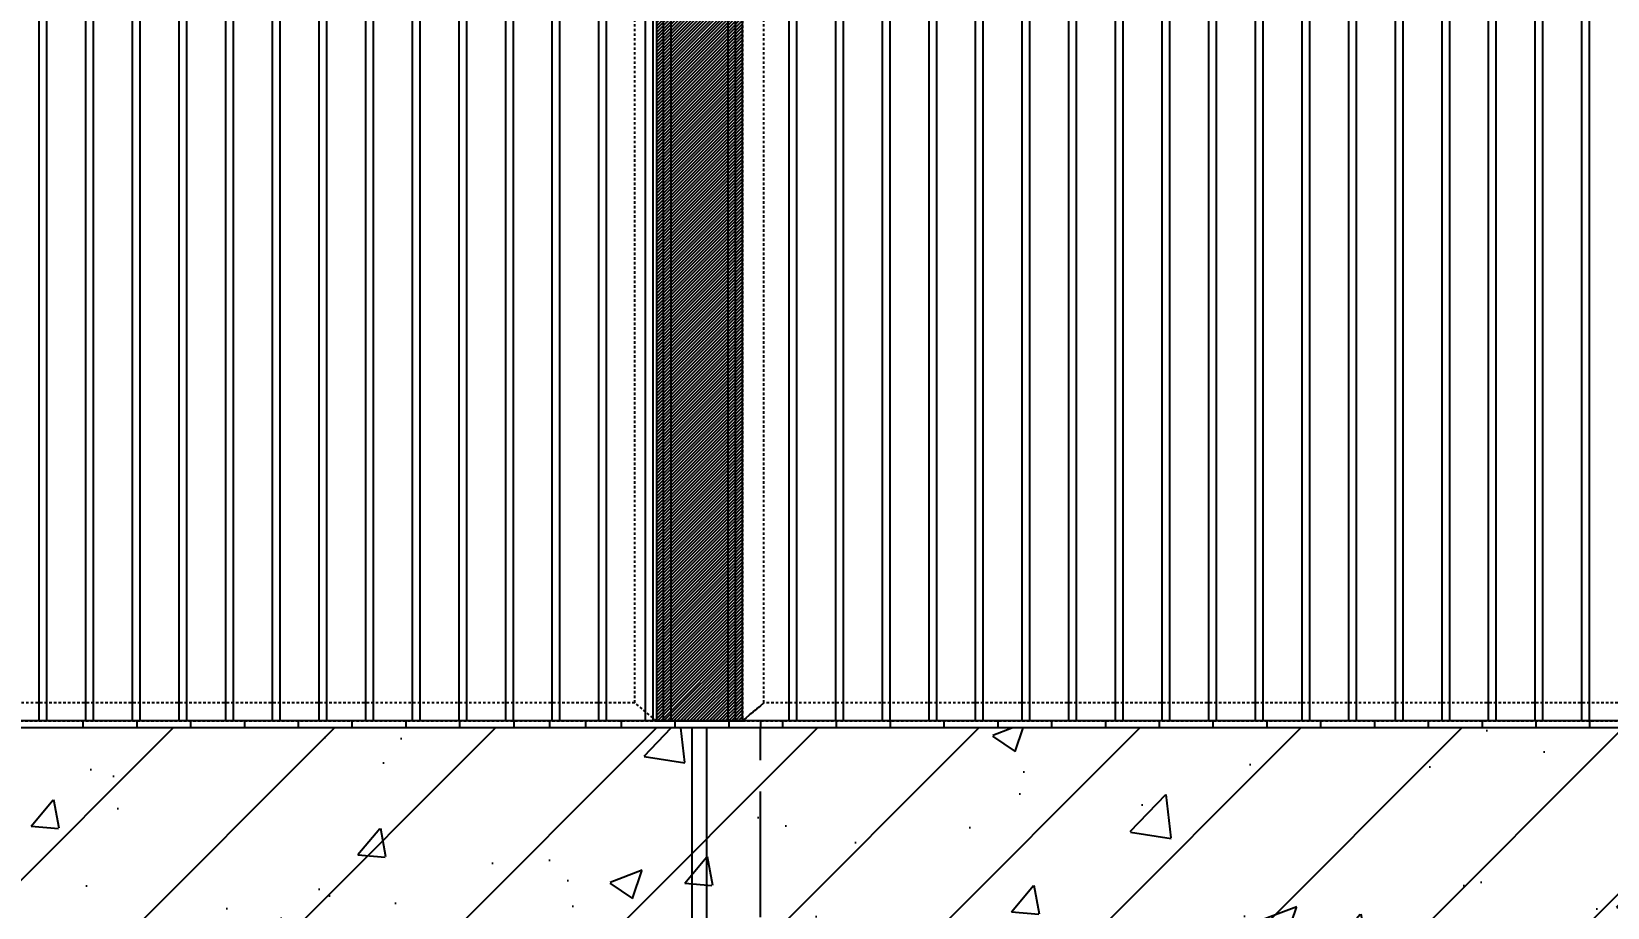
# Model space of a CAD drawing. Header units: millimetres. Extents: x 663313 to 1226001, y 1431724 to 1620898.
# Drawn here: x 854600 to 856797, y 1513025 to 1514246 of the extents above; entities that cross this region are included whole.
import ezdxf
from ezdxf.enums import TextEntityAlignment as Align

# ---------------------------------------------------------------- set-up
doc = ezdxf.new("R2010")
doc.units = ezdxf.units.MM
doc.set_wipeout_variables(frame=1)
for name, pattern in [('CENTER', [50.800000000000004, 31.75, -6.35, 6.35, -6.35]), ('DPA_Grid _ Level 100', [1000, 550, -160, 130, -160]), ('Grid Line', [22.225, 12.7, -3.175000000000001, 3.175000000000001, -3.175000000000001]), ('HIDDEN', [0.375, 0.25, -0.125]), ('TA_GL_000.70000', [1.925, 0.7, -0.175, 0.175, -0.175, 0.7]), ('TA_HL_001.00000', [6.5, 3.55, -2.95]), ('XKITLINE00', [0]), ('XKITLINE02', [4, 2, -2])]:
    doc.linetypes.add(name, pattern=pattern)
for name, color, linetype, plot in [('000 - 0_HIDE_OBJ_FRAMING_DEF_SUB', 7, 'Continuous', False), ('000_AREA_ASPG_AREA_HATCH_', 7, 'Continuous', False), ('000_AREA_ASPG_AREA_MAIN_COLOR_1', 7, 'Continuous', False)]:
    doc.layers.add(name, color=color, linetype=linetype, plot=plot)
for name, color, linetype in [('000 - 0_SYM_DWG_GRIDLINE_MAIN_COLOR_251', 7, 'Continuous'), ('000 - 0_SYM_DWG_SLOPE-SYM_TEXT_COLOR_3', 7, 'Continuous'), ('000 - CONCRETE_COL_HATCH_', 7, 'Continuous'), ('000 - CONCRETE_PRECAST_MAIN_COLOR_1', 7, 'Continuous'), ('000 - CONCRETE_PRECAST_MAIN_COLOR_3', 7, 'Continuous'), ('000 - CONCRETE_PRECAST_WIPEOUT_', 7, 'Continuous'), ('000 - GRID', 7, 'CENTER'), ('010 - ASPG_EXTR_MAIN_COLOR_2', 7, 'Continuous'), ('010 - ASPG_EXTR_WIPEOUT_', 7, 'Continuous'), ('010 - ASPG_FRAMING_MAIN_COLOR_1', 7, 'Continuous'), ('010 - ASPG_FRAMING_SUB_COLOR_2', 7, 'Continuous')]:
    doc.layers.add(name, color=color, linetype=linetype)
for name, color, linetype, lineweight in [('A-FLOR-E', 7, 'Continuous', 9), ('A-GENM', 7, 'Continuous', 9), ('Bolt', 7, 'Continuous', 0), ('Part', 7, 'Continuous', 0)]:
    doc.layers.add(name, color=color, linetype=linetype, lineweight=lineweight)
doc.styles.add('Arial', font='arial.ttf')
doc.styles.add('TA', font='', dxfattribs={"height": 4.5})
doc.styles.get('TA').set_extended_font_data('Cordia New')
doc.dimstyles.new('Dim - 40 - Cen', dxfattribs={"dimscale": 0.04, "dimtxt": 3, "dimasz": 1, "dimexe": 0, "dimexo": 2.5, "dimgap": 1.5, "dimtad": 1, "dimdec": 0, "dimlfac": 1000, "dimzin": 1, "dimdsep": 46, "dimtxsty": 'Arial', "dimblk": 'CEN1', "dimcen": 0.09, "dimclrd": 7, "dimclre": 7, "dimclrt": 7, "dimadec": 0, "dimazin": 0, "dimtfac": 1, "dimtdec": 0, "dimtix": 1, "dimtofl": 0, "dimtmove": 2, "dimatfit": 3, "dimfxl": 1, "dimtfill": 1, "dimtfillclr": 256, "dimtolj": 1, "dimtzin": 0, "dimarcsym": 0})

# ---------------------------------------------------------------- blocks, each defined once
blk = doc.blocks.new('*A28393258')
at = {"layer": 'Part', "color": 7, "linetype": 'XKITLINE00', "lineweight": 0}
for p, q in [((285.979566, 90.984542), (285.979566, 103.584542)), ((285.979566, 103.584542), (286.979566, 103.584542)), ((286.979566, 103.584542), (286.979566, 90.984542)), ((285.979566, 90.27454200000001), (285.979566, 86.484542)), ((286.979566, 90.27454200000001), (286.979566, 86.484542)), ((285.979566, 86.484542), (286.979566, 86.484542))]:
    blk.add_line(p, q, dxfattribs=at)
at = {"layer": 'Part', "color": 7, "linetype": 'XKITLINE02', "lineweight": 0}
for p, q in [((286.449566, 103.584542), (286.449566, 86.484542)), ((286.509566, 103.584542), (286.509566, 86.484542)), ((285.979566, 90.984542), (285.979566, 90.27454200000001)), ((286.979566, 90.984542), (286.979566, 90.27454200000001))]:
    blk.add_line(p, q, dxfattribs=at)
blk = doc.blocks.new('*A28433260')
at = {"layer": 'Part', "color": 7, "linetype": 'XKITLINE00', "lineweight": 0}
for p, q in [((311.728114, 90.984542), (311.728114, 103.584542)), ((311.728114, 103.584542), (312.728114, 103.584542)), ((312.728114, 103.584542), (312.728114, 90.984542)), ((311.728114, 90.27454200000001), (311.728114, 86.484542)), ((312.728114, 90.27454200000001), (312.728114, 86.484542)), ((311.728114, 86.484542), (312.728114, 86.484542))]:
    blk.add_line(p, q, dxfattribs=at)
at = {"layer": 'Part', "color": 7, "linetype": 'XKITLINE02', "lineweight": 0}
for p, q in [((312.198114, 103.584542), (312.198114, 86.484542)), ((312.258114, 103.584542), (312.258114, 86.484542)), ((311.728114, 90.984542), (311.728114, 90.27454200000001)), ((312.728114, 90.984542), (312.728114, 90.27454200000001))]:
    blk.add_line(p, q, dxfattribs=at)
blk = doc.blocks.new('*A30033311')
at = {"layer": 'Part', "color": 7, "linetype": 'XKITLINE00', "lineweight": 0}
for p, q in [((285.379566, 86.38454200000001), (287.579566, 86.38454200000001)), ((285.379566, 86.284542), (285.379566, 86.38454200000001)), ((287.579566, 86.38454200000001), (287.579566, 86.284542)), ((287.579566, 86.284542), (285.379566, 86.284542))]:
    blk.add_line(p, q, dxfattribs=at)
blk = doc.blocks.new('*A30043312')
at = {"layer": 'Part', "color": 7, "linetype": 'XKITLINE02', "lineweight": 0}
for p, q in [((286.559566, 86.984542), (286.509566, 86.984542)), ((286.509566, 86.984542), (286.509566, 86.484542)), ((286.559566, 86.484542), (286.559566, 86.984542)), ((286.509566, 86.38454200000001), (287.109566, 86.38454200000001))]:
    blk.add_line(p, q, dxfattribs=at)
at = {"layer": 'Part', "color": 7, "linetype": 'XKITLINE00', "lineweight": 0}
for p, q in [((286.509566, 86.484542), (286.509566, 86.38454200000001)), ((286.559566, 86.43454200000001), (286.559566, 86.484542)), ((287.109566, 86.43454200000001), (286.559566, 86.43454200000001)), ((287.109566, 86.38454200000001), (287.109566, 86.43454200000001))]:
    blk.add_line(p, q, dxfattribs=at)
blk = doc.blocks.new('*A30053313')
at = {"layer": 'Part', "color": 7, "linetype": 'XKITLINE00', "lineweight": 0}
for p, q in [((285.379566, 86.284542), (285.179566, 86.084542)), ((285.379566, 86.284542), (287.609566, 86.284542)), ((287.609566, 86.284542), (287.779566, 86.084542)), ((285.179566, 86.084542), (287.779566, 86.084542))]:
    blk.add_line(p, q, dxfattribs=at)
blk = doc.blocks.new('*A30063314')
at = {"layer": 'Bolt', "color": 7, "linetype": 'XKITLINE02', "lineweight": 0}
for p, q in [((286.559566, 86.85454200000001), (286.509566, 86.85454200000001)), ((286.638766, 86.68454200000001), (286.209566, 86.68454200000001)), ((286.509566, 86.754542), (286.449566, 86.754542)), ((286.509566, 86.614542), (286.449566, 86.614542)), ((286.559566, 86.514542), (286.509566, 86.514542))]:
    blk.add_line(p, q, dxfattribs=at)
blk = doc.blocks.new('*A30073315')
at = {"layer": 'Bolt'}
for points in [[(285.6495656419215, 86.38454174368148), (285.6495656419215, 86.28454174368147), (285.5095656419215, 86.28454174368147), (285.5095656419215, 86.38454174368148)], [(287.4495656419215, 86.38454174368148), (287.4495656419215, 86.28454174368147), (287.3095656419215, 86.28454174368147), (287.3095656419215, 86.38454174368148)]]:
    blk.add_hatch(color=7, dxfattribs=at).paths.add_polyline_path(points, flags=17)
at = {"layer": 'Bolt', "color": 7, "linetype": 'XKITLINE00', "lineweight": 0}
for p, q in [((285.509566, 86.38454200000001), (285.509566, 86.284542)), ((285.579566, 86.38454200000001), (285.579566, 86.284542)), ((285.649566, 86.38454200000001), (285.649566, 86.284542)), ((287.309566, 86.38454200000001), (287.309566, 86.284542)), ((287.379566, 86.38454200000001), (287.379566, 86.284542)), ((287.449566, 86.38454200000001), (287.449566, 86.284542))]:
    blk.add_line(p, q, dxfattribs=at)
blk = doc.blocks.new('*A30933367')
at = {"layer": 'Part', "color": 7, "linetype": 'XKITLINE00', "lineweight": 0}
for p, q in [((311.128114, 86.38454200000001), (313.328114, 86.38454200000001)), ((311.128114, 86.284542), (311.128114, 86.38454200000001)), ((313.328114, 86.38454200000001), (313.328114, 86.284542)), ((313.328114, 86.284542), (311.128114, 86.284542))]:
    blk.add_line(p, q, dxfattribs=at)
blk = doc.blocks.new('*A30943368')
at = {"layer": 'Part', "color": 7, "linetype": 'XKITLINE02', "lineweight": 0}
for p, q in [((312.308114, 86.984542), (312.258114, 86.984542)), ((312.258114, 86.984542), (312.258114, 86.484542)), ((312.308114, 86.484542), (312.308114, 86.984542)), ((312.258114, 86.38454200000001), (312.858114, 86.38454200000001))]:
    blk.add_line(p, q, dxfattribs=at)
at = {"layer": 'Part', "color": 7, "linetype": 'XKITLINE00', "lineweight": 0}
for p, q in [((312.258114, 86.484542), (312.258114, 86.38454200000001)), ((312.308114, 86.43454200000001), (312.308114, 86.484542)), ((312.858114, 86.43454200000001), (312.308114, 86.43454200000001)), ((312.858114, 86.38454200000001), (312.858114, 86.43454200000001))]:
    blk.add_line(p, q, dxfattribs=at)
blk = doc.blocks.new('*A30953369')
at = {"layer": 'Part', "color": 7, "linetype": 'XKITLINE00', "lineweight": 0}
for p, q in [((310.928114, 86.084542), (311.128114, 86.284542)), ((311.128114, 86.284542), (313.358114, 86.284542)), ((313.358114, 86.284542), (313.528114, 86.084542)), ((310.928114, 86.084542), (313.528114, 86.084542))]:
    blk.add_line(p, q, dxfattribs=at)
blk = doc.blocks.new('*A30963370')
at = {"layer": 'Bolt', "color": 7, "linetype": 'XKITLINE02', "lineweight": 0}
for p, q in [((312.308114, 86.85454200000001), (312.258114, 86.85454200000001)), ((312.387314, 86.68454200000001), (311.958114, 86.68454200000001)), ((312.258114, 86.754542), (312.198114, 86.754542)), ((312.258114, 86.614542), (312.198114, 86.614542)), ((312.308114, 86.514542), (312.258114, 86.514542))]:
    blk.add_line(p, q, dxfattribs=at)
blk = doc.blocks.new('*A30973371')
at = {"layer": 'Bolt'}
for points in [[(311.3981137342091, 86.38454174368148), (311.3981137342091, 86.28454174368147), (311.258113734209, 86.28454174368147), (311.258113734209, 86.38454174368148)], [(313.198113734209, 86.38454174368148), (313.198113734209, 86.28454174368147), (313.058113734209, 86.28454174368147), (313.058113734209, 86.38454174368148)]]:
    blk.add_hatch(color=7, dxfattribs=at).paths.add_polyline_path(points, flags=17)
at = {"layer": 'Bolt', "color": 7, "linetype": 'XKITLINE00', "lineweight": 0}
for p, q in [((311.258114, 86.38454200000001), (311.258114, 86.284542)), ((311.328114, 86.38454200000001), (311.328114, 86.284542)), ((311.398114, 86.38454200000001), (311.398114, 86.284542)), ((313.058114, 86.38454200000001), (313.058114, 86.284542)), ((313.128114, 86.38454200000001), (313.128114, 86.284542)), ((313.198114, 86.38454200000001), (313.198114, 86.284542))]:
    blk.add_line(p, q, dxfattribs=at)
blk = doc.blocks.new('GM_Louver Grill Vertical Z1 - Z Profile-V256-ENT 4 ELE-2 sheet')
at = {"layer": '000 - 0_HIDE_OBJ_FRAMING_DEF_SUB', "color": 7}
blk.add_line((-142238.2137190104, 105670), (-142238.2137190104, 110050.0000982285), dxfattribs=at)
blk = doc.blocks.new('5')
at = {"layer": '000 - 0_HIDE_OBJ_FRAMING_DEF_SUB', "color": 7}
for p, q in [((1851226.066549063, 110050.000099659), (1851226.066549063, 105670.0000011921)), ((1851326.066548467, 110050.000099659), (1851326.066548467, 105670.0000011921)), ((1852726.066548586, 105670.0000011921), (1852726.066548586, 110050.000099659)), ((1849826.066549063, 105720.0000014305), (1851226.066548944, 105720.0000004768)), ((1851326.066548467, 105720.0000011921), (1852726.066548586, 105720.0000011921))]:
    blk.add_line(p, q, dxfattribs=at)
for points in [[(1849776.066548944, 110050.000099659), (1851276.066549659, 110050.000099659), (1851276.066549659, 105670.0000011921), (1849776.066548944, 105670.0000011921)], [(1852776.066548705, 110050.000099659), (1851276.066548467, 110050.000099659), (1851276.066548467, 105670.0000011921), (1852776.066548705, 105670.0000011921)]]:
    blk.add_lwpolyline(points, close=True, dxfattribs=at)
at = {"layer": 'A-GENM', "color": 7}
for p in [(1992864.280268073, 1.9073486328125e-06), (1992939.280268073, 1.9073486328125e-06), (1993014.28026855, 1.9073486328125e-06), (1993089.280268192, 1.9073486328125e-06), (1993164.280269027, 1.9073486328125e-06), (1993239.280268192, 1.9073486328125e-06), (1993314.280268192, 1.9073486328125e-06), (1993389.28026855, 1.9073486328125e-06), (1993614.280267835, 1.9073486328125e-06), (1993689.280267954, 1.9073486328125e-06), (1993764.28026855, 1.9073486328125e-06), (1993839.280267954, 1.9073486328125e-06), (1993914.280268908, 1.9073486328125e-06), (1993989.280267954, 1.9073486328125e-06), (1994064.280268073, 1.9073486328125e-06), (1994139.28026855, 1.9073486328125e-06), (1994214.280268073, 1.9073486328125e-06), (1994289.280268908, 1.9073486328125e-06), (1994364.280268073, 1.9073486328125e-06), (1994439.280268073, 1.9073486328125e-06), (1994514.28026855, 1.9073486328125e-06), (1994589.280268192, 1.9073486328125e-06), (1994664.280269027, 1.9073486328125e-06), (1994739.280268192, 1.9073486328125e-06), (1994814.280268192, 1.9073486328125e-06), (1994889.28026855, 1.9073486328125e-06)]:
    blk.add_blockref('GM_Louver Grill Vertical Z1 - Z Profile-V256-ENT 4 ELE-2 sheet', p, dxfattribs=at)
blk = doc.blocks.new('CEN1')
at = {"color": 7}
for p, q in [((0, 1.5), (0, -1.5)), ((1.5, 0), (-1.5, 0))]:
    blk.add_line(p, q, dxfattribs=at)
blk.add_circle((0, 0), 0.75, dxfattribs=at)
blk = doc.blocks.new('*D5122')
at = {"layer": '000 - 0_HIDE_OBJ_FRAMING_DEF_SUB', "color": 7, "lineweight": -2, "transparency": 16777216}
for p, q in [((14.53528055571928, -0.07999999974877028), (14.53528055571928, -0.432901205029566)), ((15.76063845539443, -0.07999999974877028), (15.76063845539443, -0.432901205029566)), ((14.57528055571928, -0.432901205029566), (15.72063845539443, -0.432901205029566))]:
    blk.add_line(p, q, dxfattribs=at)
at = {"layer": 'Defpoints', "color": 7, "transparency": 16777216}
for p in [(14.53528055571928, 0.02000000025122972), (15.76063845539443, 0.02000000025122972), (15.76063845539443, -0.432901205029566)]:
    blk.add_point(p, dxfattribs=at)
at = {"layer": '000 - 0_HIDE_OBJ_FRAMING_DEF_SUB', "color": 7, "lineweight": -2, "transparency": 16777216, "xscale": 0.04, "yscale": 0.04, "zscale": 0.04, "rotation": 180}
blk.add_blockref('CEN1', (14.53528055571928, -0.432901205029566), dxfattribs=at)
at = {"layer": '000 - 0_HIDE_OBJ_FRAMING_DEF_SUB', "color": 7, "lineweight": -2, "transparency": 16777216, "xscale": 0.04, "yscale": 0.04, "zscale": 0.04}
blk.add_blockref('CEN1', (15.76063845539443, -0.432901205029566), dxfattribs=at)
at = {"layer": '000 - 0_HIDE_OBJ_FRAMING_DEF_SUB', "color": 7, "transparency": 16777216, "insert": (15.14795950555686, -0.311632446502963), "char_height": 0.12, "attachment_point": 5, "style": 'Arial', "bg_fill": 3, "box_fill_scale": 1.1, "bg_fill_color": 256, "bg_fill_true_color": 13158600, "bg_fill_transparency": 0}
blk.add_mtext('\\A1;1225', dxfattribs=at)
blk = doc.blocks.new('*D5123')
at = {"layer": '000 - 0_HIDE_OBJ_FRAMING_DEF_SUB', "color": 7, "lineweight": -2, "transparency": 16777216}
for p, q in [((15.76063845539443, -0.07999999974877028), (15.76063845539443, -0.432901205029566)), ((16.76078055542871, -0.07999999974877028), (16.76078055542871, -0.432901205029566)), ((15.80063845539443, -0.432901205029566), (16.72078055542871, -0.432901205029566))]:
    blk.add_line(p, q, dxfattribs=at)
at = {"layer": 'Defpoints', "color": 7, "transparency": 16777216}
for p in [(15.76063845539443, 0.02000000025122972), (16.76078055542871, 0.02000000025122972), (16.76078055542871, -0.432901205029566)]:
    blk.add_point(p, dxfattribs=at)
at = {"layer": '000 - 0_HIDE_OBJ_FRAMING_DEF_SUB', "color": 7, "lineweight": -2, "transparency": 16777216, "xscale": 0.04, "yscale": 0.04, "zscale": 0.04, "rotation": 180}
blk.add_blockref('CEN1', (15.76063845539443, -0.432901205029566), dxfattribs=at)
at = {"layer": '000 - 0_HIDE_OBJ_FRAMING_DEF_SUB', "color": 7, "lineweight": -2, "transparency": 16777216, "xscale": 0.04, "yscale": 0.04, "zscale": 0.04}
blk.add_blockref('CEN1', (16.76078055542871, -0.432901205029566), dxfattribs=at)
at = {"layer": '000 - 0_HIDE_OBJ_FRAMING_DEF_SUB', "color": 7, "transparency": 16777216, "insert": (16.26070950541157, -0.311632446502963), "char_height": 0.12, "attachment_point": 5, "style": 'Arial', "bg_fill": 3, "box_fill_scale": 1.1, "bg_fill_color": 256, "bg_fill_true_color": 13158600, "bg_fill_transparency": 0}
blk.add_mtext('\\A1;1000', dxfattribs=at)
blk = doc.blocks.new('*D5131')
at = {"layer": '000 - 0_HIDE_OBJ_FRAMING_DEF_SUB', "color": 7, "lineweight": -2, "transparency": 16777216}
for p, q in [((13.53459395549703, -0.1765126915650853), (13.53459395549703, -0.432901205029566)), ((14.53428055567178, -0.2775035369212219), (14.53428055567178, -0.432901205029566)), ((14.49428055567179, -0.432901205029566), (13.57459395549703, -0.432901205029566))]:
    blk.add_line(p, q, dxfattribs=at)
at = {"layer": 'Defpoints', "color": 7, "transparency": 16777216}
for p in [(13.53459395549703, -0.07651269156508533), (14.53428055567178, -0.1775035369212219), (13.53459395549703, -0.432901205029566)]:
    blk.add_point(p, dxfattribs=at)
at = {"layer": '000 - 0_HIDE_OBJ_FRAMING_DEF_SUB', "color": 7, "lineweight": -2, "transparency": 16777216, "xscale": 0.04, "yscale": 0.04, "zscale": 0.04, "rotation": 180}
blk.add_blockref('CEN1', (13.53459395549703, -0.432901205029566), dxfattribs=at)
at = {"layer": '000 - 0_HIDE_OBJ_FRAMING_DEF_SUB', "color": 7, "lineweight": -2, "transparency": 16777216, "xscale": 0.04, "yscale": 0.04, "zscale": 0.04}
blk.add_blockref('CEN1', (14.53428055567178, -0.432901205029566), dxfattribs=at)
at = {"layer": '000 - 0_HIDE_OBJ_FRAMING_DEF_SUB', "color": 7, "transparency": 16777216, "insert": (14.03443725558441, -0.311632446502963), "char_height": 0.12, "attachment_point": 5, "style": 'Arial', "bg_fill": 3, "box_fill_scale": 1.1, "bg_fill_color": 256, "bg_fill_true_color": 13158600, "bg_fill_transparency": 0}
blk.add_mtext('\\A1;1000', dxfattribs=at)
blk = doc.blocks.new('A$Cc320a9d8')
at = {"layer": '000 - 0_HIDE_OBJ_FRAMING_DEF_SUB', "color": 7, "linetype": 'DPA_Grid _ Level 100'}
blk.add_line((-52850.23139427649, 5249.999999999985), (0, 5249.999999999985), dxfattribs=at)
blk = doc.blocks.new('A$C3fe2981c')
at = {"color": 7}
blk.add_wipeout([(-3520.000000000349, -3330.0000000001164), (-2.319211489520967e-10, -3330.0000000001164), (-2.319211489520967e-10, -1.3053640941507183e-06), (-3520.000000000349, -1.3053640941507183e-06)], dxfattribs=at).dxf.layer = '000 - CONCRETE_PRECAST_WIPEOUT_'
at = {"layer": '000 - CONCRETE_COL_HATCH_'}
h = blk.add_hatch(dxfattribs=at)
h.set_pattern_fill('ANSI31', angle=-2.197154778051754e-15)
h.set_pattern_definition([(45, (0, 0), (-112.2532015133644, 112.2532015133644), [])])
h.paths.add_polyline_path([(-3520.000000000349, -3330), (-2.328306436538696e-10, -3330), (-2.328306436538696e-10, -1.305248588323593e-06), (-3520.000000000349, -1.305248588323593e-06)])
h = blk.add_hatch(dxfattribs=at)
h.set_pattern_fill('AR-CONC', scale=0.05, angle=-2.197154778051754e-15)
h.set_pattern_definition([(49.99999999999999, (0, 0), (455.46167249001, -39.84771384725773), [47.62500000000001, -523.8750000000001]), (355, (0, 0), (-88.10855356242332, 477.6421130975879), [38.10000000000001, -419.1014604250001]), (100.4514447, (37.95501749997493, -3.320633749943227), (367.3531177258832, 437.7943797804878), [40.47502200000001, -445.2256115000001]), (46.18420000000002, (0, 127), (677.6976022303248, -105.1058198318179), [71.43749999999997, -785.8124999999998]), (96.63555760999995, (56.47475000005215, 118.2412499999627), (593.5103351287576, 618.5653114943038), [60.71255785000001, -667.8390204000001]), (351.1841511700001, (0, 127), (593.5103351624426, 618.5653114638317), [57.149917675, -628.6493298]), (21, (63.5, 95.25), (379.0359781728312, -255.662995467719), [47.62500000000001, -523.875]), (326.0000000000001, (63.5, 95.25), (154.5050708691177, 460.4699153057982), [38.1, -419.1]), (71.45144499999999, (95.08633149997331, 73.94475025008433), (533.5410481967904, 204.8069222147631), [40.475022, -445.224844]), (37.50000000000001, (0, 0), (7.721508126479551, 211.3875971828828), [0, -414.02, 0, -425.45, 0, -420.6875]), (7.499999999999998, (0, 0), (167.0491562757644, 250.4514370452988), [0, -242.57, 0, -404.495, 0, -160.3375]), (327.5, (-141.6049999999814, 0), (338.9764879171785, -14.32185998168362), [0, -158.75, 0, -495.3000000000001, 0, -657.2250000000001]), (317.5, (-205.1049999999814, 0), (370.3229534650451, 63.56622758333257), [0, -206.375, 0, -328.93, 0, -466.725])])
h.paths.add_polyline_path([(-3520.000000000349, -4001.041932266671), (-2.328306436538696e-10, -4001.041932266671), (-2.328306436538696e-10, -4.631001502275467e-06), (-3520.000000000349, -4.631001502275467e-06)])
at = {"layer": '000 - CONCRETE_PRECAST_MAIN_COLOR_1', "color": 7}
for points in [[(-2980.000000000233, -3330), (-1500.000000000233, -3330), (-1500.000000000233, -1.305248588323593e-06), (-2980.000000000233, -1.305248588323593e-06)], [(-1480.000000000233, -3330), (-2.328306436538696e-10, -3330), (-2.328306436538696e-10, -1.305248588323593e-06), (-1480.000000000233, -1.305248588323593e-06)]]:
    blk.add_lwpolyline(points, close=True, dxfattribs=at)
at = {"layer": '000 - CONCRETE_PRECAST_MAIN_COLOR_3', "color": 7}
blk.add_lwpolyline([(-3520.000000000349, -3330), (-2.328306436538696e-10, -3330), (-2.328306436538696e-10, -1.305248588323593e-06), (-3520.000000000349, -1.305248588323593e-06)], close=True, dxfattribs=at)
blk = doc.blocks.new('*U4812')
at = {"layer": '000 - 0_SYM_DWG_GRIDLINE_MAIN_COLOR_251', "color": 7, "linetype": 'ByBlock', "ltscale": 5}
blk.add_line((19.99999999999987, -1.485280471089071e-13), (-302.9999999999856, 1.649502500118681e-13), dxfattribs=at)
at = {"color": 7, "style": 'TA', "flags": 1}
blk.add_attdef('LOCATION', (5.999999999999999, -6.000000000000001), '', height=4.5, rotation=270, dxfattribs=at)
at = {"layer": '000 - 0_SYM_DWG_SLOPE-SYM_TEXT_COLOR_3', "color": 7, "style": 'Arial'}
blk.add_attdef('GRID-HEAD', text='', height=4.000000000000001, rotation=90.00000000000239, dxfattribs=at).set_placement((39.99999998541665, -2.123439870344063e-13), align=Align.MIDDLE_CENTER)
blk = doc.blocks.new('*U4814')
at = {"layer": '000 - 0_SYM_DWG_GRIDLINE_MAIN_COLOR_251', "color": 7, "linetype": 'ByBlock', "ltscale": 5}
blk.add_line((155.3999999999996, 3.637978807091713e-12), (-495.3999999999966, -3.594504156395586e-12), dxfattribs=at)
at = {"color": 7, "style": 'TA', "flags": 1}
blk.add_attdef('LOCATION', (5.999999999999999, -6.000000000000001), '', height=4.5, rotation=270, dxfattribs=at)
blk = doc.blocks.new('W-1-PP18-ST_ENT4_REV00_20260601-021503_ELEVATION_2_DIMS')
at = {"layer": '000 - GRID', "color": 7, "linetype": 'TA_GL_000.70000'}
for name, p, xscale, yscale, zscale, rotation in [('*U4812', (-12000, 101200.0000000005), 50, 50, 50, 270), ('*U4814', (0, 106350.0000000002), -50.00000000000043, 50.00000000000043, 50.00000000000043, 180)]:
    blk.add_blockref(name, p, dxfattribs=dict(at, xscale=xscale, yscale=yscale, zscale=zscale, rotation=rotation))
blk = doc.blocks.new('*U4753')
at = {"color": 7}
blk.add_wipeout([(50, 0), (1450.0000000000587, 0), (1450.0000000000587, 4370.000000000002), (50.000000000000455, 4370.000000000002)], dxfattribs=at).dxf.layer = '010 - ASPG_EXTR_WIPEOUT_'
at = {"layer": '010 - ASPG_EXTR_MAIN_COLOR_2', "color": 7}
for points in [[(64.78473487647722, 0), (75.00000000005116, 0), (75.00000000005147, 4370), (64.7847348764775, 4370)], [(129.7847348764772, 0), (140.0000000000512, 0), (140.0000000000515, 4370), (129.7847348764775, 4370)], [(194.7847348764772, 0), (205.0000000000512, 0), (205.0000000000515, 4370), (194.7847348764775, 4370)], [(259.7847348764772, 0), (270.0000000000512, 0), (270.0000000000515, 4370), (259.7847348764775, 4370)], [(324.7847348764772, 0), (335.0000000000512, 0), (335.0000000000515, 4370), (324.7847348764775, 4370)], [(389.7847348764772, 0), (400.0000000000512, 0), (400.0000000000515, 4370), (389.7847348764775, 4370)], [(454.7847348764772, 0), (465.0000000000512, 0), (465.0000000000515, 4370), (454.7847348764775, 4370)], [(519.7847348764772, 0), (530.0000000000512, 0), (530.0000000000515, 4370), (519.7847348764775, 4370)], [(584.7847348764772, 0), (595.0000000000512, 0), (595.0000000000515, 4370), (584.7847348764775, 4370)], [(649.7847348764772, 0), (660.0000000000512, 0), (660.0000000000515, 4370), (649.7847348764775, 4370)], [(714.7847348764772, 0), (725.0000000000512, 0), (725.0000000000515, 4370), (714.7847348764775, 4370)], [(779.7847348764772, 0), (790.0000000000512, 0), (790.0000000000515, 4370), (779.7847348764775, 4370)], [(844.7847348764772, 0), (855.0000000000512, 0), (855.0000000000515, 4370), (844.7847348764775, 4370)], [(909.7847348764772, 0), (920.0000000000512, 0), (920.0000000000515, 4370), (909.7847348764775, 4370)], [(974.7847348764772, 0), (985.0000000000512, 0), (985.0000000000515, 4370), (974.7847348764775, 4370)], [(1039.784734876477, 0), (1050.000000000051, 0), (1050.000000000051, 4370), (1039.784734876478, 4370)], [(1104.784734876477, 0), (1115.000000000051, 0), (1115.000000000051, 4370), (1104.784734876478, 4370)], [(1169.784734876477, 0), (1180.000000000051, 0), (1180.000000000051, 4370), (1169.784734876478, 4370)], [(1234.784734876477, 0), (1245.000000000051, 0), (1245.000000000051, 4370), (1234.784734876478, 4370)], [(1299.784734876477, 0), (1310.000000000051, 0), (1310.000000000051, 4370), (1299.784734876478, 4370)], [(1364.784734876477, 0), (1375.000000000051, 0), (1375.000000000051, 4370), (1364.784734876478, 4370)]]:
    blk.add_lwpolyline(points, close=True, dxfattribs=at)
at = {"layer": '010 - ASPG_FRAMING_SUB_COLOR_2', "color": 7}
blk.add_lwpolyline([(50, 0), (1450.000000000058, 0), (1450.000000000058, 4370), (50.00000000000031, 4370)], close=True, dxfattribs=at)
at = {"color": 7}
for points in [[(-50, -9.094947017729282e-13), (49.999999999999545, -9.094947017729282e-13), (50.000000000000455, 4369.999999999998), (-50, 4369.999999999998)], [(1450.0000000000591, -1.3642420526593924e-12), (1550.0000000000582, -1.3642420526593924e-12), (1550.0000000000578, 4370), (1450.0000000000596, 4370)]]:
    blk.add_wipeout(points, dxfattribs=at).dxf.layer = '010 - ASPG_EXTR_WIPEOUT_'
at = {"layer": '010 - ASPG_FRAMING_MAIN_COLOR_1', "color": 7}
for points in [[(-50, 0), (-40.00000000000915, 0), (-40.00000000000885, 4370), (-49.99999999999969, 4370)], [(40.00000000378344, 0), (50, 0), (50.00000000000031, 4370), (40.00000000378375, 4370)], [(1450.000000000058, 0), (1460.000000000049, 0), (1460.000000000049, 4370), (1450.000000000058, 4370)], [(1540.000000003842, 0), (1550.000000000058, 0), (1550.000000000058, 4370), (1540.000000003842, 4370)]]:
    blk.add_lwpolyline(points, close=True, dxfattribs=at)
at = {"layer": '010 - ASPG_FRAMING_SUB_COLOR_2', "color": 7}
for points in [[(-50, 0), (50, 0), (50.00000000000031, 4370), (-49.99999999999969, 4370)], [(1450.000000000058, 0), (1550.000000000058, 0), (1550.000000000058, 4370), (1450.000000000058, 4370)]]:
    blk.add_lwpolyline(points, close=True, dxfattribs=at)
blk = doc.blocks.new('*U4792')
at = {"layer": '010 - ASPG_FRAMING_MAIN_COLOR_1', "color": 7, "linetype": 'ByBlock'}
for points in [[(0, 0), (7.171291196355321e-14, 1379.999999999953), (25.00000000000007, 1349.999999999953), (24.99999999999999, 30), (0, 0)], [(1456.666666666667, 1380.000000002852), (7.171291196355321e-14, 1379.999999999953), (25.00000000000007, 1349.999999999953), (1431.666666666667, 1350.000000002852)], [(1456.666666666667, 2.899239998694408e-09), (1456.666666666667, 1380.000000002852), (1431.666666666667, 1350.000000002852), (1431.666666666667, 30.00000000289924), (1456.666666666667, 2.899239998694408e-09)], [(25, 30), (1431.666666666667, 30.00000000289924), (1456.666666666667, 2.899239998694408e-09), (0, 0), (25, 30)]]:
    blk.add_lwpolyline(points, close=True, dxfattribs=at)
blk = doc.blocks.new('*U5419')
at = {"layer": '000_AREA_ASPG_AREA_HATCH_', "transparency": 33554539}
h = blk.add_hatch(dxfattribs=at)
h.set_pattern_fill('ANSI31')
h.set_pattern_definition([(45, (-24.43541875989923, 4344.110525685559), (-2.245064030267288, 2.245064030267288), [])])
h.paths.add_polyline_path([(-60, 6.123233995736766e-15), (60, 0), (60.00000000000038, 4370), (-59.99999999999962, 4370)])
at = {"layer": '000_AREA_ASPG_AREA_MAIN_COLOR_1', "color": 7}
blk.add_lwpolyline([(-60, 6.123233995736766e-15), (60, 0), (60.00000000000038, 4370), (-59.99999999999962, 4370)], close=True, dxfattribs=at)
blk = doc.blocks.new('A$Cc1931124')
at = {"layer": '000 - 0_HIDE_OBJ_FRAMING_DEF_SUB', "color": 7, "linetype": 'Grid Line'}
blk.add_line((15.05428055545758, 10.58080078079342), (15.05428055545758, -2.151425216347207), dxfattribs=at)
at = {"layer": 'A-FLOR-E', "color": 7, "linetype": 'HIDDEN', "ltscale": 20}
for points in [[(14.2342805555088, 4.65433913632296e-10), (14.2342805555088, 3.500000099651288), (13.83428055548552, 3.500000099651288), (13.83428055548552, 4.65433913632296e-10)], [(16.45914125547256, 4.65433913632296e-10), (16.45914125547256, 3.500000099651288), (16.05914125544928, 3.500000099651288), (16.05914125544928, 4.65433913632296e-10)], [(16.45928365539271, -0.949999999488), (29.66028155537765, -0.9499999997208306), (29.66028155537765, 2.326032699784264e-10), (12.63428365543928, 4.65433913632296e-10)]]:
    blk.add_lwpolyline(points, dxfattribs=at)
at = {"color": 7, "lineweight": 0, "xscale": 0.1, "yscale": 0.1, "zscale": 0.1}
for name, p in [('*A28393258', (-14.1136760443917, -8.60845419974089)), ('*A28433260', (-15.46367294457764, -8.60845419974089)), ('*A30043312', (-14.1136760443917, -8.60845419974089)), ('*A30943368', (-15.46367294457764, -8.60845419974089)), ('*A30063314', (-14.1136760443917, -8.60845419974089)), ('*A30963370', (-15.46367294457764, -8.60845419974089)), ('*A30033311', (-14.1136760443917, -8.60845419974089)), ('*A30073315', (-14.1136760443917, -8.60845419974089)), ('*A30933367', (-15.46367294457764, -8.60845419974089)), ('*A30973371', (-15.46367294457764, -8.60845419974089)), ('*A30053313', (-14.1136760443917, -8.60845419974089)), ('*A30953369', (-15.46367294457764, -8.60845419974089))]:
    blk.add_blockref(name, p, dxfattribs=at)
at = {"layer": '000 - 0_HIDE_OBJ_FRAMING_DEF_SUB', "color": 7, "xscale": 0.001, "yscale": 0.001, "zscale": 0.001}
blk.add_blockref('5', (-1836.515536351828, -106.3499999996277), dxfattribs=at)
at = {"layer": '000 - 0_HIDE_OBJ_FRAMING_DEF_SUB', "color": 7}
dim = blk.add_linear_dim(base=(15.76063845539443, -0.432901205029566), p1=(14.53528055571928, 0.02000000025122972), p2=(15.76063845539443, 0.02000000025122972), dimstyle='Dim - 40 - Cen', override={"dimclrd": 7, "dimclre": 7, "dimclrt": 7}, dxfattribs=at)
dim.commit()
dim.dimension.update_dxf_attribs({"geometry": '*D5122', "text_midpoint": (15.14795950555686, -0.311632446502963)})
for base, p1, p2, picture, middle in [((16.76078055542871, -0.432901205029566), (15.76063845539443, 0.02000000025122972), (16.76078055542871, 0.02000000025122972), '*D5123', (16.26070950541157, -0.311632446502963)), ((13.53459395549703, -0.432901205029566), (14.53428055567178, -0.1775035369212219), (13.53459395549703, -0.07651269156508533), '*D5131', (14.03443725558441, -0.311632446502963))]:
    dim = blk.add_linear_dim(base=base, p1=p1, p2=p2, dimstyle='Dim - 40 - Cen', override={"dimclrd": 7, "dimclre": 7, "dimclrt": 7}, dxfattribs=at)
    dim.commit()
    dim.dimension.update_dxf_attribs({"geometry": picture, "text_midpoint": middle})

msp = doc.modelspace()

# ---------------------------------------------------------------- block references
at = {"color": 7, "xscale": 1000, "yscale": 1000, "zscale": 1000}
msp.add_blockref('A$Cc1931124', (840561.7259781347, 1513955.00114329), dxfattribs=at)

# ---------------------------------------------------------------- next in the draw order: block references
at = {"color": 7}
msp.add_blockref('A$C3fe2981c', (857021.0096335574, 1513275.00114329), dxfattribs=at)

# ---------------------------------------------------------------- next in the draw order: block references
msp.add_blockref('W-1-PP18-ST_ENT4_REV00_20260601-021503_ELEVATION_2_DIMS', (867616.0065335924, 1407605.00114329), dxfattribs=at)

# ---------------------------------------------------------------- next in the draw order: block references
msp.add_blockref('A$Cc320a9d8', (893230.792855222, 1508805.00114329), dxfattribs=at)

# ---------------------------------------------------------------- next in the draw order: block references
at = {"color": 7, "xscale": -1}
msp.add_blockref('*U4753', (855531.0065335919, 1513285.00114329), dxfattribs=at)

# ---------------------------------------------------------------- next in the draw order: block references
msp.add_blockref('*U4753', (857031.0065335919, 1513285.00114329), dxfattribs=at)

# ---------------------------------------------------------------- next in the draw order: block references
at = {"color": 7}
msp.add_blockref('*U5419', (855531.0065335919, 1513285.00114329), dxfattribs=at)
at = {"color": 7, "linetype": 'TA_HL_001.00000', "yscale": -1, "rotation": 90}
for p in [(854091.0065335949, 1513285.00114329), (855591.0065335949, 1513285.00114329)]:
    msp.add_blockref('*U4792', p, dxfattribs=at)

doc.saveas('drawing.dxf')
